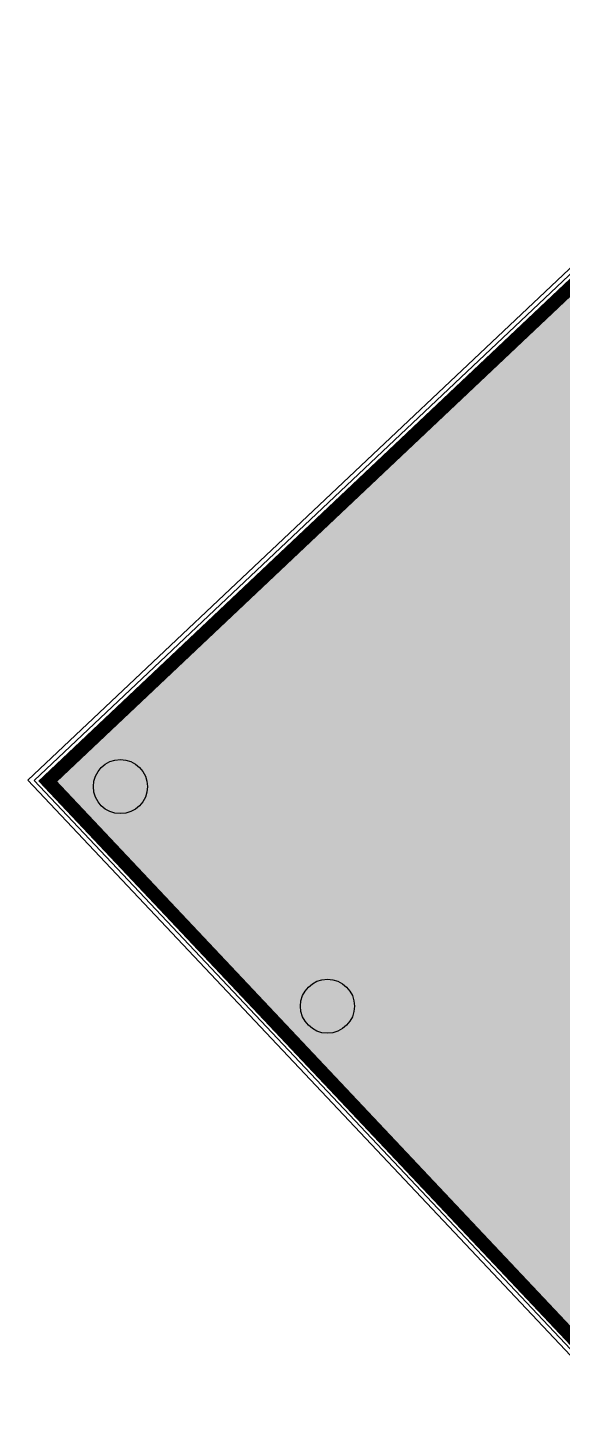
# Model space of a CAD drawing. Header units: metres. Extents: x -153 to -26, y 14 to 85.
# Drawn here: x -113.97 to -108.04, y 58.42 to 73.9 of the extents above; entities that cross this region are included whole.
import ezdxf

# ---------------------------------------------------------------- set-up
doc = ezdxf.new("R2010")
doc.units = ezdxf.units.M
doc.linetypes.add('AXES', pattern=[50.8, 31.75, -6.35, 6.35, -6.35])
doc.layers.add('GEX_BAT_menuis_ext', color=4, linetype='Continuous')
doc.layers.add('GEX_BAT_mur', color=1, linetype='Continuous')
doc.layers.add('GEX_EDS_sdp_1-bureau', color=1, linetype='AXES', true_color=0xff0000)
doc.layers.add('GEX_EDS_sdp_2-tremie', color=7, linetype='Continuous', true_color=0xffff7f)

msp = doc.modelspace()

# ---------------------------------------------------------------- hatches: boundary and pattern name
at = {"layer": 'GEX_EDS_sdp_2-tremie', "ltscale": 0.05}
msp.add_hatch(color=256, dxfattribs=at).paths.add_polyline_path([(-98.725, 59.506), (-99.11, 63.23), (-98.961, 63.246), (-99.249, 66.028), (-99.2, 66.033), (-99.799, 71.802), (-99.998, 71.781), (-100.218, 73.903), (-105.401, 73.365), (-105.686, 73.096), (-105.719, 73.13), (-113.75, 65.55), (-107.218, 58.629)])

# ---------------------------------------------------------------- linework, layer by layer
at = {"layer": 'GEX_BAT_menuis_ext'}
for p, q in [((-105.825, 73.247, 0), (-113.97, 65.561, 0)), ((-105.791, 73.211, 0), (-113.9, 65.559, 0)), ((-105.751, 73.099, 0), (-113.751, 65.551, 0)), ((-113.97, 65.561, 0), (-107.232, 58.423, 0)), ((-113.9, 65.559, 0), (-107.213, 58.475, 0)), ((-113.751, 65.551, 0), (-107.218, 58.629, 0))]:
    msp.add_line(p, q, dxfattribs=at)
at = {"layer": 'GEX_BAT_mur'}
for centre in [(-112.943, 65.491, 0), (-110.645, 63.056, 0)]:
    msp.add_circle(centre, 0.3, dxfattribs=at)
at = {"layer": 'GEX_EDS_sdp_1-bureau', "ltscale": 0.05, "const_width": 0.15, "elevation": 0}
msp.add_lwpolyline([(-105.716, 73.132), (-113.75, 65.55), (-107.218, 58.629)], dxfattribs=at)
at = {"layer": 'GEX_EDS_sdp_2-tremie', "ltscale": 0.05, "elevation": 0}
msp.add_lwpolyline([(-98.725, 59.506), (-99.11, 63.23), (-98.961, 63.246), (-99.249, 66.028), (-99.2, 66.033), (-99.799, 71.802), (-99.998, 71.781), (-100.218, 73.903), (-105.401, 73.365), (-105.686, 73.096), (-105.719, 73.13), (-113.75, 65.55), (-107.218, 58.629)], close=True, dxfattribs=at)

doc.saveas('drawing.dxf')
